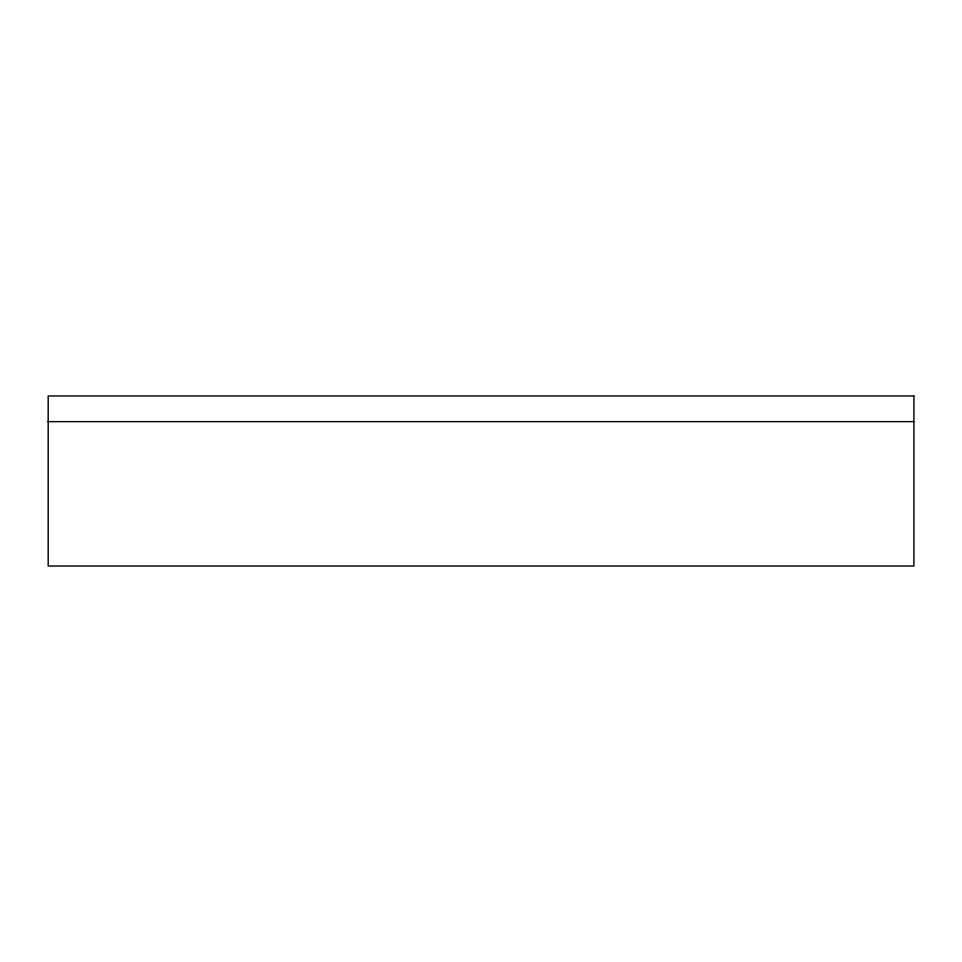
<?xml version="1.0" encoding="UTF-8"?>
<svg xmlns="http://www.w3.org/2000/svg" width="962" height="962" viewBox="0 0 962 962"><rect width="100%" height="100%" fill="white"/><g stroke="black" fill="none" stroke-linecap="round" stroke-linejoin="round"><path stroke-width="1.44" d="M48.1 421.645L913.816 421.645M913.9 395.971L48.184 395.971L48.184 566.029L913.9 566.029L913.9 395.971"/></g></svg>
